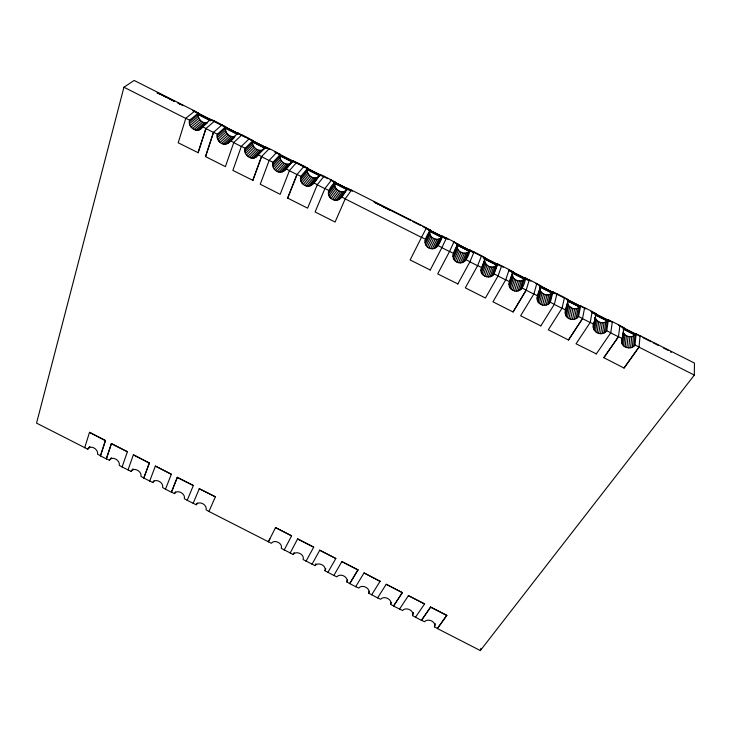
<?xml version="1.0" encoding="UTF-8"?>
<svg xmlns="http://www.w3.org/2000/svg" width="731" height="731" viewBox="0 0 731 731"><rect width="100%" height="100%" fill="white"/><g stroke="black" fill="none" stroke-linecap="round" stroke-linejoin="round"><path stroke-width="1.1" d="M413.49 612.505L412.503 615.612L421.431 620.372L430.632 607.032L446.805 615.319L437.394 628.55L480.34 650.563L694.322 375.085L694.45 363.079L640.109 335.675L639.004 347.17L624.036 368.049L603.843 357.697L618.463 336.653L622.483 338.681C617.987 346.092 630.89 351.456 634.992 344.995L636.144 333.811L640.1 335.812M446.431 238.114L442.502 236.131C440.619 241.659 436.626 251.839 428.896 247.955C421.193 244.044 427.132 234.815 430.312 229.982L426.392 228.008M442.502 236.131C438.819 243.222 426.73 237.173 430.312 229.982M473.999 252.021L470.079 250.039C468.763 255.923 464.605 265.965 456.829 262.063C449.163 258.153 455.312 248.951 457.871 243.889L453.942 241.906M470.079 250.039C466.332 257.038 454.17 251.099 457.871 243.889M480.952 270.753L481.647 267.601L477.645 265.581L465.309 287.85L485.411 298.01L498.076 275.898L494.074 273.878C490.903 279.37 481.4 277.012 480.952 270.753L485.457 257.796L481.528 255.823M529.244 279.891L525.306 277.899C525.141 284.405 520.71 294.282 512.787 290.308C505.304 286.378 511.353 277.296 513.071 271.731L509.142 269.748M508.995 284.907L512.477 273.22M633.823 346.22L635.001 335.036L636.144 333.811M556.912 293.844L552.974 291.861L550.342 302.278C547.976 305.887 542.484 306.179 539.323 303.466C534.151 298.604 539.633 291.157 540.721 285.684L536.782 283.692M540.09 287.155C538.473 294.2 549.429 297.764 552.974 291.861M632.315 347.152L633.512 335.958L635.001 335.036M630.561 347.718L631.794 336.525L633.512 335.958M628.697 347.883L629.958 336.699L631.794 336.525M624.036 368.049L639.013 347.024L634.992 344.995M626.823 347.645L628.121 336.461L624.95 334.862L623.132 332.157M625.087 347.006L626.412 335.84M623.607 346.019L624.95 334.862M584.608 307.815L580.661 305.823L578.532 316.496C576.074 320.068 570.582 320.352 567.384 317.638C562.422 312.767 567.43 305.147 568.398 299.646L564.46 297.654M622.465 344.74L623.826 333.61M621.505 341.697L622.035 337.914M621.743 343.268L622.995 333.263M622.483 338.681L623.854 327.616L619.906 325.624M618.444 336.79L619.925 325.487L612.359 321.667L610.741 332.907L618.444 336.79L603.843 357.697M612.34 321.804L608.384 319.812L606.739 330.741C600.59 338.316 589.305 330.101 594.303 321.567M605.606 331.984L607.269 321.046L608.384 319.812M604.126 332.925L605.816 321.987L607.269 321.046M602.399 333.5L604.117 322.563L605.816 321.987M600.553 333.683L602.298 322.746L604.117 322.563M598.698 333.446L600.48 322.517L597.309 320.918L595.463 318.195L593.59 329.06M593.554 325.898L594.248 324.436L590.237 322.408L576.055 343.808L596.268 353.868M202.103 127.761C197.215 134.102 187.3 127.075 189.585 120.204L198.412 113.003L194.693 111.13M596.971 332.806L598.771 321.887M198.969 129.99L207.613 122.644C202.204 124.352 196.822 118.23 198.412 113.003M595.473 331.819L597.309 320.918M594.33 330.54L596.185 319.657M594.678 319.401L595.052 317.236M593.334 327.479L594.266 322.051M594.641 319.886L595.016 317.72M594.248 324.436L596.112 313.617L592.165 311.634M234.624 137.145C231.279 141.174 225.358 147.269 220.058 142.481C217.747 140.489 216.449 137.218 217.354 134.221L225.705 126.774L214.64 121.044L205.877 128.574L198.064 152.825L205.987 128.482L202.204 126.573L200.376 129.223M226.674 143.97L234.843 136.377C229.452 138.077 224.006 132 225.705 126.774M582.516 318.661L584.636 307.687L592.192 311.497L590.209 322.545L582.516 318.661L568.49 339.988L548.323 329.8L562.038 308.18L566.05 310.2L565.383 311.68M261.497 156.644L269.099 160.482L276.747 152.377L269.291 148.612L261.497 156.644L252.78 180.466L261.597 156.553L257.805 154.634C254.388 162.675 242.199 155.539 245.15 148.247L253.036 140.553L249.308 138.68M577.426 317.757L579.573 307.075L580.661 305.823M575.973 318.716L578.148 308.025L579.573 307.075M269.2 148.713L265.463 146.83C262.109 154.78 250.075 147.763 253.036 140.553M574.274 319.301L576.476 308.619L578.148 308.025M572.437 319.493L574.676 308.802L576.476 308.619M568.49 339.988L582.543 318.524L578.532 316.496M570.6 319.255L572.866 308.583L568.563 305.722L567.548 302.68L565.191 313.27M568.873 318.625L571.167 307.961M567.384 317.638L569.705 306.983M566.223 316.349L568.563 305.722M296.567 162.52L292.839 160.637C288.955 165.014 284.46 174.937 277.04 171.483C273.796 169.83 271.749 165.836 272.992 162.3L280.393 154.36L276.656 152.477M566.05 310.2L568.398 299.646M565.474 314.86L567.832 304.251M292.025 162.063C287.265 167.746 277.771 160.802 280.393 154.36M480.34 650.563L480.852 648.351M323.979 176.345L320.233 174.453C316.532 179.013 312.32 189.082 304.79 185.5C301.565 183.865 299.536 179.863 300.852 176.363L307.778 168.176L304.041 166.284M319.401 175.869C314.613 181.471 305.037 174.654 307.778 168.176M549.273 303.548L551.914 293.122M547.848 304.516L550.507 294.081M537.248 297.48L537.879 295.982L533.877 293.963L520.627 315.801L540.803 325.843M546.176 305.119L548.862 294.684M123.941 87.227L185.683 118.385L194.802 111.039L134.138 80.437L123.941 87.227L36.55 423.121L87.757 449.181L89.831 446.65M351.41 190.179L347.673 188.296C344.146 193.039 340.226 203.236 332.578 199.526C324.299 195.113 330.129 186.542 335.2 182.001L331.454 180.118M544.357 305.311L547.08 294.885M542.53 305.092L545.28 294.666M346.805 189.694C341.989 195.223 332.34 188.516 335.2 182.001M540.812 304.462L543.59 294.045M539.323 303.466L542.128 293.067M538.153 302.177L540.977 291.806M537.386 300.688L540.227 290.326M537.075 299.08L540.721 285.684M437.394 628.55L446.805 615.319M437.44 628.395L434.442 626.86L435.356 623.707M421.431 620.372L430.632 607.032M526.165 290.216L529.281 279.763L536.819 283.564L533.84 294.09L526.165 290.216L513.071 311.982L492.95 301.821L505.742 279.763L509.745 281.782L509.142 283.29M84.695 447.792L89.502 432.332L105.456 440.501L100.439 455.861L106.342 458.885L111.432 443.562L127.395 451.74L122.104 466.963L131.068 471.376L132.996 468.772M198.174 152.724L178.209 142.783L185.802 118.294L189.585 120.204M521.148 289.357L524.273 279.178L525.306 277.899M424.574 603.934L408.419 595.655L424.574 603.934L415.446 617.302M513.071 311.982L526.201 290.088L522.199 288.069M519.759 290.335L522.903 280.156L524.273 279.178M518.105 290.956L521.276 280.768L522.903 280.156M516.314 291.157L519.513 280.978L521.276 280.768M514.496 290.938L517.731 280.759L519.513 280.978M512.787 290.308L516.049 280.147L513.418 277.899L512.33 274.819M100.439 455.861L105.456 440.501M511.289 289.321L514.578 279.169M510.11 288.023L513.418 277.899M106.342 458.885L111.432 443.562M228.099 143.221L229.982 140.599L233.774 142.508L225.404 166.641L205.521 156.589L213.461 132.402L222.087 124.8M509.324 286.525L512.65 276.419M509.745 281.782L513.071 271.731M369.447 591.141L368.689 593.161L377.589 597.903L386.215 584.288L402.361 592.558L393.525 606.072L402.543 610.504C405.769 606.556 414.678 610.486 412.503 615.612M393.525 606.072L402.361 592.558M364.038 572.93L380.111 581.346L364.038 572.93L355.695 586.682L349.738 583.621L357.998 569.833L341.88 561.582L333.829 575.471L324.957 570.747C326.821 565.675 318.159 561.445 315.024 565.657L303.109 559.553C304.909 554.5 296.293 550.196 293.195 554.463L281.289 548.369C283.016 543.343 274.454 538.948 271.384 543.288L208.947 511.472L215.371 496.788L199.261 488.719L215.371 496.788M393.58 605.908L390.592 604.382L391.295 602.335M128.016 469.996L133.38 454.801L149.362 462.988L143.788 478.074L152.752 482.487L153.994 480.733M252.871 180.365L232.869 170.405L241.358 146.337L245.15 148.247M386.215 584.288L402.306 592.713M377.589 597.903L380.632 599.283C383.839 595.262 392.684 599.265 390.592 604.382M493.06 275.176L497.674 263.964L501.603 265.947M494.074 273.878L497.674 263.964M143.788 478.074L149.362 462.988M491.698 276.172L495.326 266.239L496.678 265.252M349.738 583.621L346.814 581.949C348.751 576.869 340.034 572.711 336.872 576.85L333.829 575.471M490.072 276.802L493.727 266.87L495.326 266.239M488.299 277.012L491.981 267.08L493.727 266.87M149.7 481.108L155.356 466.058L171.337 474.245L165.489 489.194L171.41 492.228L177.341 477.316L193.34 485.512L187.209 500.333L196.182 504.746C199.143 500.187 207.558 504.865 206.069 509.809L208.947 511.472M284.834 170.131L285.647 168.687L289.449 170.606L280.183 194.309L260.245 184.239L269.191 160.381L272.992 162.3M486.499 276.802L490.209 266.879L491.981 267.08M484.79 276.181L488.536 266.267L485.896 264.01L484.763 260.912M483.292 275.185L487.065 265.289M482.104 273.887L485.896 264.01M481.3 272.38L485.11 262.52M481.062 269.127L485.457 257.796M355.695 586.682L358.747 588.062C361.927 583.987 370.708 588.062 368.689 593.161M171.41 492.228L177.341 477.316M312.685 184.185L313.526 182.759L317.336 184.678L307.614 208.171L287.658 198.092L296.96 174.545L304.123 166.184L296.658 162.419L289.357 170.707L296.96 174.545M346.814 581.949L347.618 579.948M193.13 503.367L199.353 488.582M340.564 198.256L341.441 196.84L345.251 198.768L335.072 222.05L315.098 211.953L324.939 188.516L328.749 190.444M453.567 253.438L449.574 251.418L437.705 273.906L457.834 283.92M341.88 561.582L357.934 569.988M465.007 261.022L469.101 251.345M463.673 262.027L467.785 252.35M462.065 262.667L466.204 252.981M335.84 558.493L319.749 550.242L335.84 558.493L327.872 572.419M460.32 262.886L464.487 253.209M324.957 570.747L325.807 568.773M458.529 262.685L462.723 253.008M456.829 262.063L461.051 252.396M455.331 261.068L459.58 251.418M454.125 259.761L458.401 250.139M315.024 565.657L315.902 563.702M453.311 258.244L457.606 248.641M453.019 254.973L457.323 245.406M452.937 256.608L457.231 247.023M313.709 547.153L297.627 538.921L313.709 547.153L306.024 561.225M434.442 626.86C436.699 621.715 427.717 617.859 424.473 621.743L421.476 620.208M595.427 315.07L596.112 313.617M425.533 239.284L421.54 237.273L410.128 259.971L430.239 269.977M293.195 554.463L294.118 552.535M436.983 246.877L441.561 237.447M435.676 247.9L440.272 238.47M434.095 248.549L438.719 239.11M432.368 248.778L437.01 239.348M291.596 535.832L275.532 527.599L291.596 535.832L284.195 550.041M430.586 248.577L435.265 239.156M623.141 329.051L623.854 327.616M428.896 247.955L433.602 238.544M268.332 541.909L275.532 527.599M427.388 246.959L432.122 237.566M426.182 245.662L430.934 236.277M425.351 244.136L430.12 234.77M425.013 240.837L429.801 231.517M424.949 242.491L429.737 233.152M237.374 134.495L238.123 133.033L241.851 134.915M268.898 540.812L269.876 538.911M430.184 270.105L441.926 247.562L437.942 245.543M87.757 449.181L89.611 446.604M290.143 553.084L297.627 538.921M457.78 284.048L469.987 261.716L465.994 259.706M106.452 458.757L109.403 460.274C112.199 455.431 120.487 460.466 119.244 465.318L122.104 466.963M311.982 564.277L319.749 550.242M131.068 471.376C133.91 466.606 142.225 471.55 140.919 476.429L143.879 477.946M349.793 583.475L357.998 569.833M152.752 482.487C155.63 477.791 163.982 482.643 162.62 487.55L165.489 489.194M196.182 504.746L197.324 502.937M371.622 594.842L380.166 581.191M540.766 325.98L554.354 304.297L550.342 302.278M171.502 492.1L174.462 493.617C177.377 488.984 185.756 493.745 184.331 498.67L187.209 500.333M193.34 485.512L177.249 477.453M174.462 493.617L175.65 491.826M399.501 609.133L408.419 595.655M171.337 474.245L155.356 466.058M596.249 354.014L610.76 332.769L606.739 330.741M341.441 196.84L347.673 188.296M337.786 200.066L344.063 191.485M339.321 199.353L345.571 190.782M336.077 200.331L342.373 191.76M334.305 200.148L340.628 191.577M332.578 199.526L338.937 190.965M331.033 198.503L337.411 189.959M329.754 197.142L336.159 188.616M328.84 195.552L335.264 187.045M133.38 454.801L149.261 463.116M328.347 193.825L334.789 185.345M328.32 192.079L334.771 183.627M127.395 451.74L111.331 443.69M109.403 460.274L111.404 457.707M311.47 185.299L318.195 176.975M313.526 182.759L320.233 174.453M309.962 186.021L316.715 177.688M308.272 186.295L315.043 177.962M306.508 186.122L313.307 177.797M304.79 185.5L311.625 177.185M303.237 184.468L310.099 176.171M301.958 183.106L308.838 174.837M287.658 198.092L297.051 174.444L300.852 176.363M89.502 432.332L105.346 440.629M301.026 181.507L307.925 173.256M300.514 179.771L307.431 171.538M300.45 178.017L307.376 169.802M282.166 171.986L289.394 163.899M285.647 168.687L292.839 160.637M283.646 171.255L290.856 163.177M280.494 172.278L287.749 164.192M278.749 172.105L286.022 164.027M277.04 171.483L284.341 163.415M275.486 170.46L282.815 162.41M274.189 169.089L281.545 161.058M273.239 167.481L280.622 159.477M272.7 165.736L280.101 157.75M272.617 163.963L280.019 156.005M254.406 157.969L265.463 146.83M255.859 157.229L264.686 148.265M252.752 158.271L260.474 150.431M251.016 158.106L258.765 150.275M249.308 157.485L257.093 149.663M247.754 156.461L255.558 148.658M246.448 155.091L254.278 147.306M245.488 153.473L253.337 145.707M244.931 151.71L252.798 143.97M244.812 149.928L252.688 142.216M229.982 140.599L238.123 133.033M229.232 142.07L232.485 139.036M225.038 144.281L233.235 136.688M223.32 144.126L231.535 136.533M221.621 143.504L229.872 135.929M205.521 156.589L213.562 132.311L217.354 134.221M220.058 142.481L228.337 134.915M218.743 141.101L227.049 133.563M217.765 139.475L226.089 131.964M217.18 137.711L225.523 130.219M217.043 135.911L225.395 128.446M88.223 448.286C91.896 445.051 98.511 449.666 97.588 454.216L100.54 455.733M197.361 130.31L206.023 122.954M202.204 126.573L210.82 119.263L214.539 121.136M195.652 130.155L204.342 122.808M193.953 129.542L202.679 122.214M192.399 128.51L201.144 121.2M191.074 127.139L199.846 119.838M190.078 125.504L198.869 118.23M189.466 123.722L198.284 116.476M189.302 121.913L198.128 114.694M159.047 93.924L159.486 93.915M157.658 93.129L158.179 93.157L157.037 92.983M572.866 308.583L574.676 308.802M600.48 322.517L602.298 322.746M628.121 336.461L629.958 336.699M159.733 93.897L159.888 94.007M488.536 266.267L490.209 266.879M516.049 280.147L517.731 280.759M183.052 105.657L177.953 103.089L179.981 104.122M239.384 134.102L192.509 110.463L239.329 134.138M240.161 134.467L249.582 139.246M250.358 139.612L269.958 149.526M275.057 152.094L327.863 178.702M330.092 179.853L332.13 180.886M332.952 181.279L352.516 191.166M373.742 201.857L410.456 220.369M412.64 221.493L420.654 225.513M422.838 226.637L448.313 239.485M453.284 241.979L503.257 267.18M508.347 269.757L530.861 281.124M535.887 283.646L585.897 308.884M590.95 311.424L612.395 322.243M618.481 325.313L640.932 336.644M642.96 337.658L651.129 341.779M653.158 342.802L658.256 345.379M663.355 347.947L668.454 350.505M197.279 113.268L211.551 120.469M225.815 127.66L238.041 133.828M252.314 141.028L266.577 148.219M279.571 154.945L294.1 162.099M307.349 168.779L319.575 174.947M334.634 182.695L349.126 189.859M427.598 229.433L444.932 238.178M457.158 244.346L472.445 252.049M484.671 258.217L497.921 264.905M509.132 270.552L527.48 279.809M539.706 285.976L554.993 293.688M580.469 306.536L567.219 299.856L580.478 306.463M593.718 313.215L591.681 312.192L609.974 321.457M635.504 334.295L622.236 327.579M197.863 113.908L210.108 120.067M225.404 127.779L237.648 133.937M252.944 141.65L265.189 147.817M279.47 155.009L292.729 161.688M307.011 168.879L320.269 175.559M334.551 182.75L348.833 189.941M429.417 230.53L442.675 237.2M456.957 244.401L470.225 251.08M484.498 258.271L497.765 264.951M512.047 272.142L527.343 279.845M539.588 286.013L552.846 292.692M567.128 299.884L580.387 306.563M197.407 114.164L210.656 120.853M224.929 128.044L237.164 134.221M252.451 141.933L264.686 148.101M279.973 155.813L292.199 161.99M306.472 169.181L319.721 175.869M333.994 183.07L347.243 189.749M429.81 231.407L442.045 237.575M457.332 245.287L469.558 251.455M483.831 258.655L497.08 265.344M512.376 273.056L525.626 279.745M539.889 286.936L552.124 293.113M567.411 300.825L579.646 306.993M240.106 134.504L245.205 137.081M247.471 138.26L249.509 139.283M250.294 139.648L268.642 148.914M274.966 152.149L321.814 175.815M332.843 181.352L351.182 190.617M374.619 202.46L379.718 205.036M381.902 206.169L389.906 210.19M426.593 228.721L446.056 238.58M457.167 244.163L472.454 251.884M484.68 258.07L497.93 264.759M509.142 270.424L527.48 279.69M539.716 285.867L555.003 293.588M262.091 146.301L264.129 147.324M334.387 182.841L336.424 183.874M197.799 113.945L210.025 120.122M224.28 127.322L237.52 134.02M252.798 141.741L265.015 147.909M279.279 155.118L292.519 161.807M306.773 169.016L320.014 175.705M334.277 182.914L347.517 189.603M428.987 230.777L442.228 237.465M457.505 245.187L469.731 251.363M483.986 258.573L497.226 265.262M512.504 272.983L524.721 279.16M539.999 286.881L552.225 293.058M567.503 300.779L579.72 306.947M205.877 128.574L213.461 132.402M639.004 347.17L694.322 375.085M430.586 607.196L446.76 615.475M671.04 351.894L670.501 351.538L671.177 352.287M564.487 297.526L562.011 308.308L554.326 304.434L556.94 293.716L564.487 297.526M509.178 269.629L505.706 279.891L498.03 276.026L501.649 265.828L509.178 269.629M481.574 255.695L477.599 265.709L469.932 261.844L474.053 251.903L481.574 255.695M453.997 241.787L449.519 251.537L441.871 247.681L446.486 237.995L453.997 241.787M426.456 227.889L421.485 237.392L345.169 198.878L351.483 190.078L426.456 227.889M331.536 180.009L324.856 188.625L317.245 184.788L324.061 176.244L331.536 180.009M249.408 138.579L241.257 146.438L233.673 142.609L241.952 134.824L249.408 138.579M167.024 97.607L158.581 93.312L167.024 97.616M174.161 101.207L167.755 97.945L174.152 101.216M608.183 321.393L594.933 314.705L608.238 321.366M635.705 335.273L623.479 329.105L635.742 335.255"/></g></svg>
